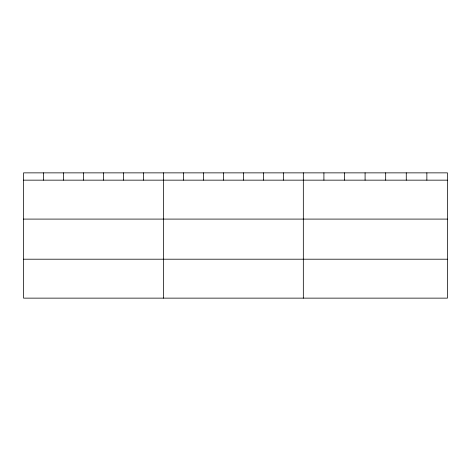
<?xml version="1.0" encoding="UTF-8"?>
<svg xmlns="http://www.w3.org/2000/svg" width="471" height="471" viewBox="0 0 471 471"><rect width="100%" height="100%" fill="white"/><g stroke="black" fill="none" stroke-linecap="round" stroke-linejoin="round"><path stroke-width="0.71" d="M447.45 180.157L447.45 298.137L23.55 298.137L23.55 172.863L447.45 172.863L447.45 180.157L23.55 180.157M23.55 219.092L447.45 219.092M23.55 259.203L447.45 259.203M426.861 172.863L426.861 180.157M406.273 172.863L406.273 180.157M385.684 172.863L385.684 180.157M365.09 172.863L365.09 180.157M344.501 172.863L344.501 180.157M323.913 172.863L323.913 180.157M303.324 172.863L303.324 298.137M283.342 172.863L283.342 180.157M263.354 172.863L263.354 180.157M243.372 172.863L243.372 180.157M223.389 172.863L223.389 180.157M203.407 172.863L203.407 180.157M183.419 172.863L183.419 180.157M163.437 172.863L163.437 298.137M143.455 172.863L143.455 180.157M123.467 172.863L123.467 180.157M103.485 172.863L103.485 180.157M83.502 172.863L83.502 180.157M63.52 172.863L63.52 180.157M43.532 172.863L43.532 180.157"/></g></svg>
